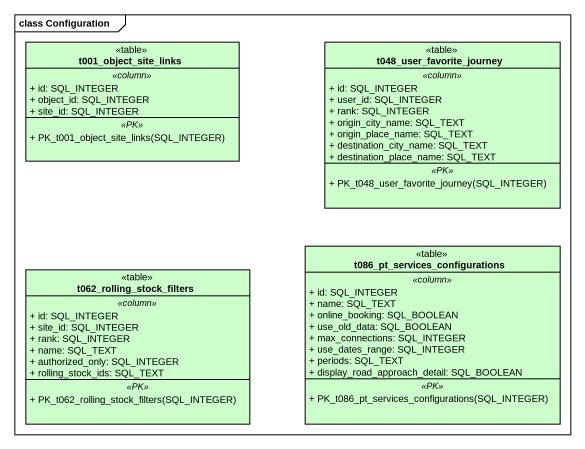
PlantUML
@startuml
mainframe class Configuration
hide circle
hide empty members
skinparam classAttributeIconSize 0
class t001_object_site_links <<table>> #CCFFCC {
  .. <<column>> ..
  + id: SQL_INTEGER
  + object_id: SQL_INTEGER
  + site_id: SQL_INTEGER
  .. <<PK>> ..
  + PK_t001_object_site_links(SQL_INTEGER)
}
class t048_user_favorite_journey <<table>> #CCFFCC {
  .. <<column>> ..
  + id: SQL_INTEGER
  + user_id: SQL_INTEGER
  + rank: SQL_INTEGER
  + origin_city_name: SQL_TEXT
  + origin_place_name: SQL_TEXT
  + destination_city_name: SQL_TEXT
  + destination_place_name: SQL_TEXT
  .. <<PK>> ..
  + PK_t048_user_favorite_journey(SQL_INTEGER)
}
class t062_rolling_stock_filters <<table>> #CCFFCC {
  .. <<column>> ..
  + id: SQL_INTEGER
  + site_id: SQL_INTEGER
  + rank: SQL_INTEGER
  + name: SQL_TEXT
  + authorized_only: SQL_INTEGER
  + rolling_stock_ids: SQL_TEXT
  .. <<PK>> ..
  + PK_t062_rolling_stock_filters(SQL_INTEGER)
}
class "t086_pt_services_configurations" as t086_pt_services <<table>> #CCFFCC {
  .. <<column>> ..
  + id: SQL_INTEGER
  + name: SQL_TEXT
  + online_booking: SQL_BOOLEAN
  + use_old_data: SQL_BOOLEAN
  + max_connections: SQL_INTEGER
  + use_dates_range: SQL_INTEGER
  + periods: SQL_TEXT
  + display_road_approach_detail: SQL_BOOLEAN
  .. <<PK>> ..
  + PK_t086_pt_services_configurations(SQL_INTEGER)
}
@enduml
